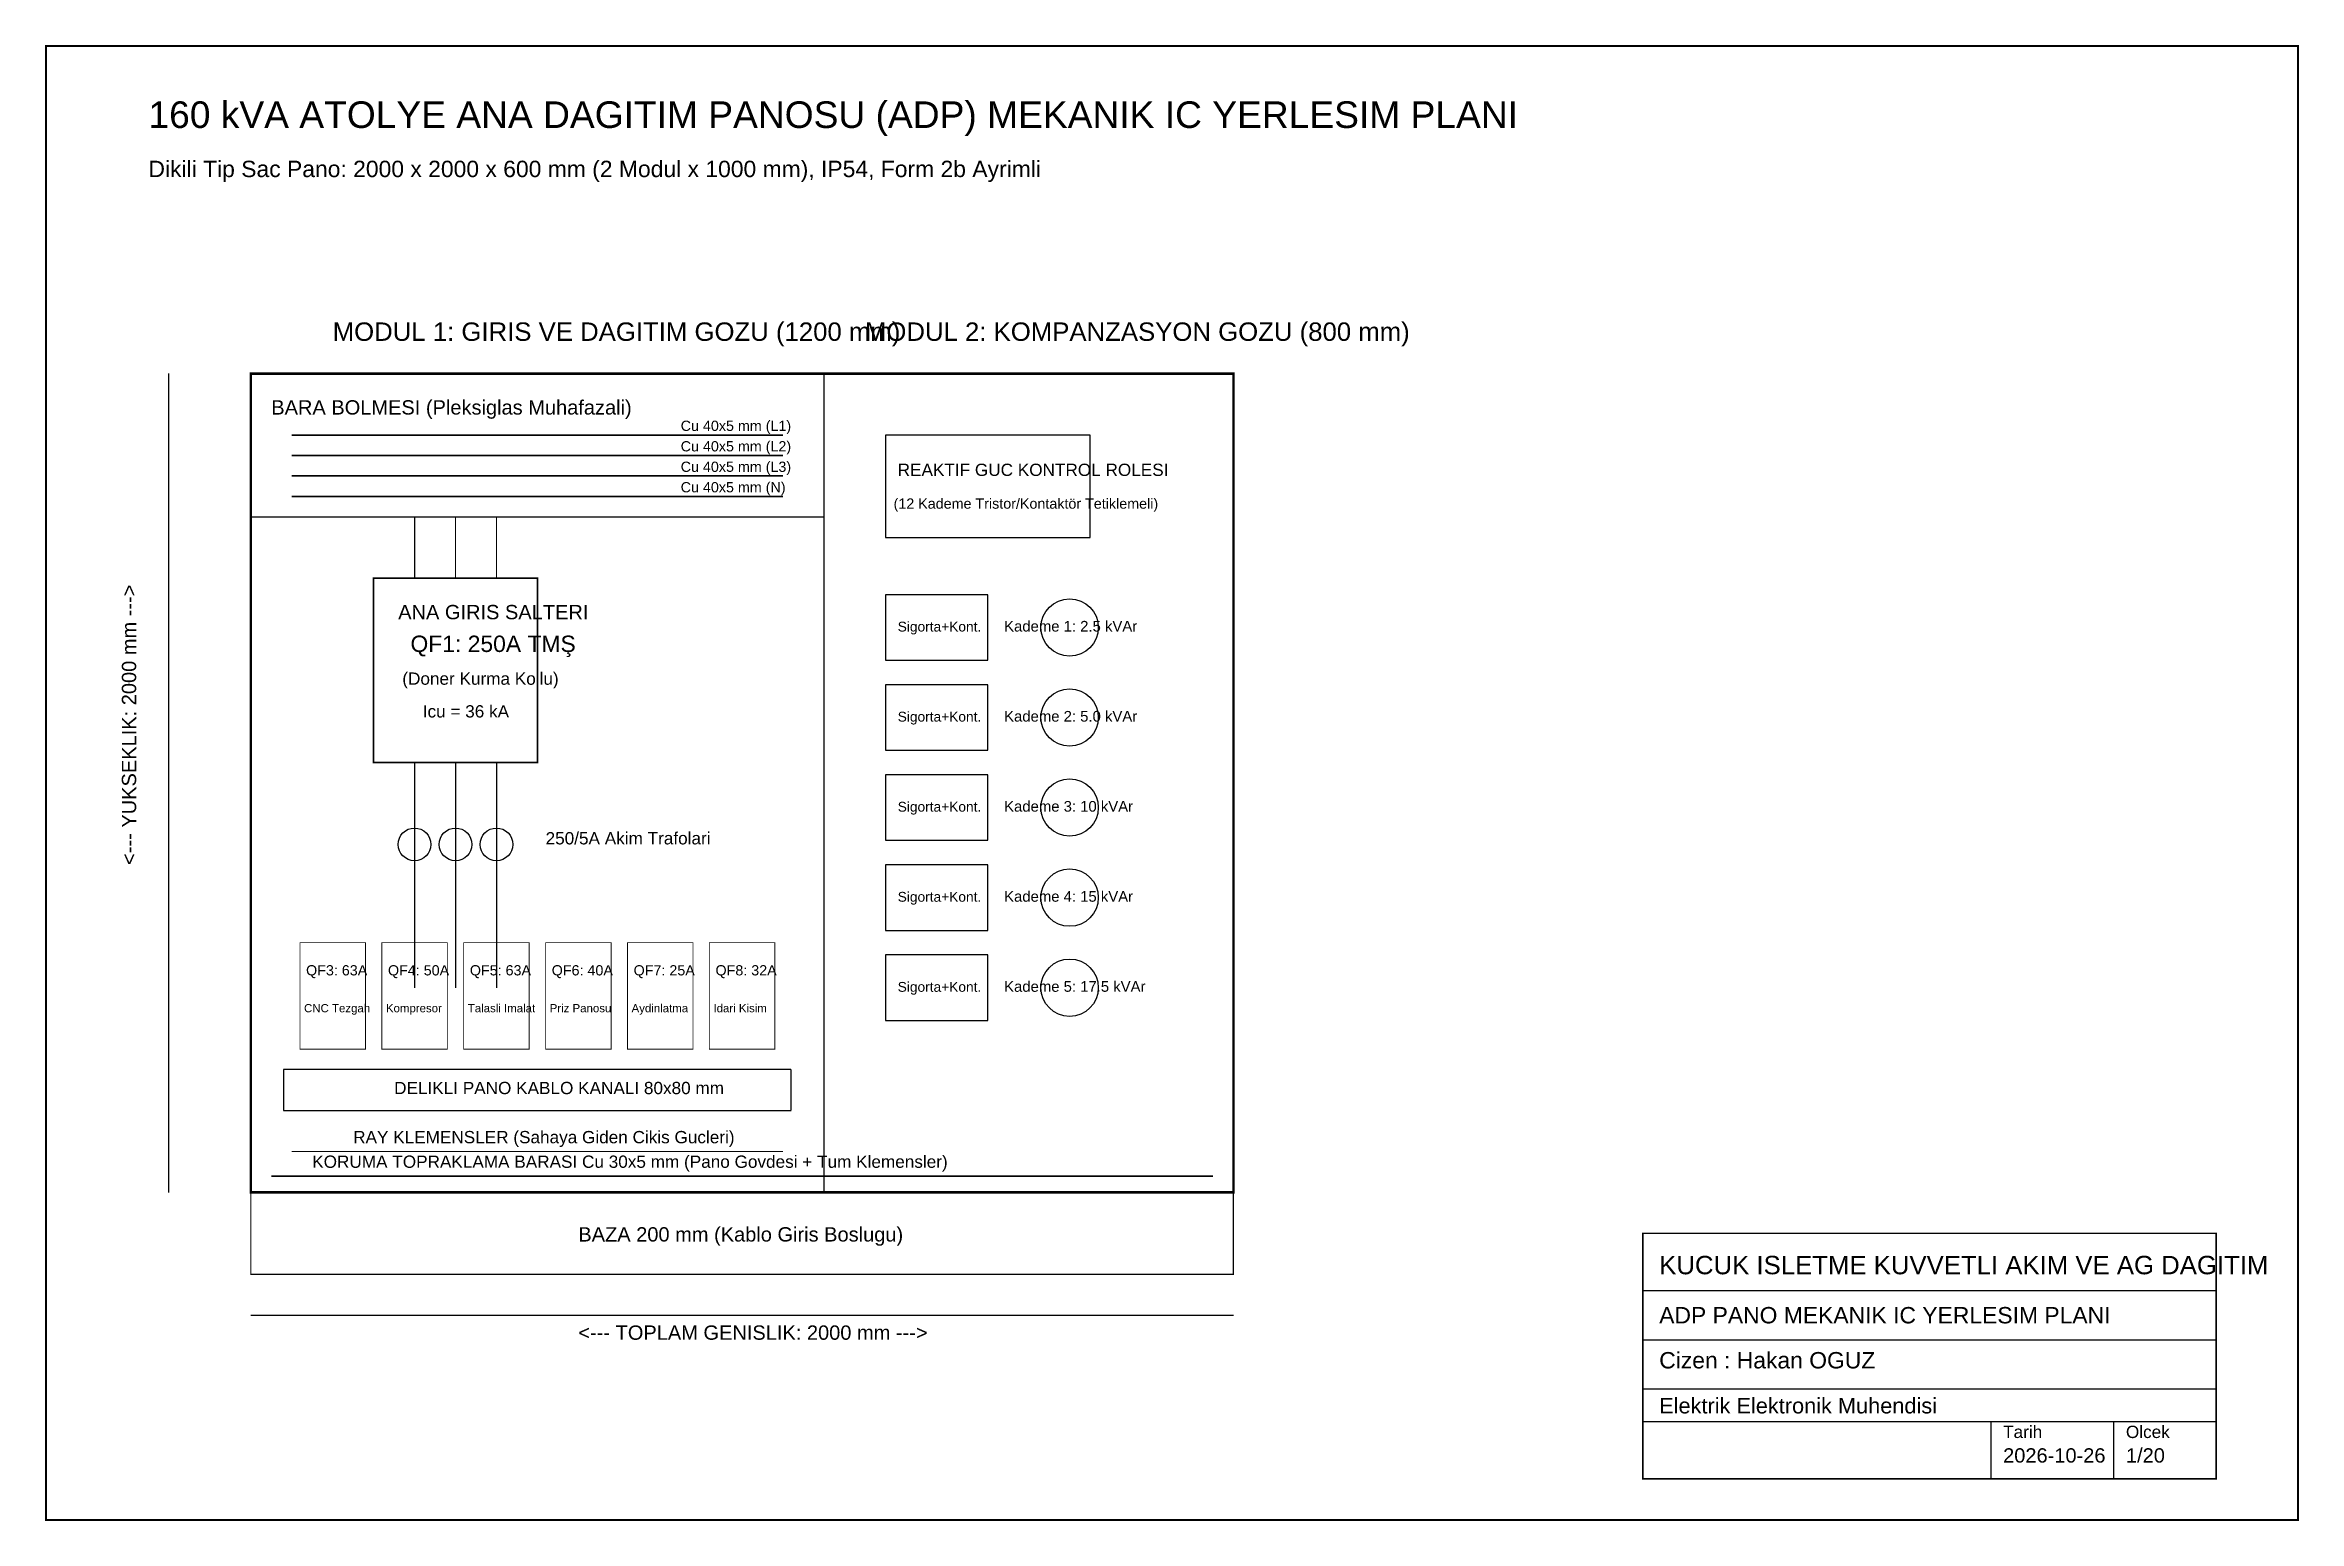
# Model space of a CAD drawing. Header units: millimetres. Extents: x -25 to 55025, y -25 to 36025.
import ezdxf

# ---------------------------------------------------------------- set-up
doc = ezdxf.new("R2010")
doc.units = ezdxf.units.MM
doc.linetypes.add('DASHDOT', pattern=[3.556, 2.54, -0.508, 0, -0.508])
doc.linetypes.add('DASHED', pattern=[1.524, 1.27, -0.254])
for name, color, linetype in [('ANTET', 7, 'Continuous'), ('BARA', 1, 'Continuous'), ('CERCEVE', 7, 'Continuous'), ('KANAL', 9, 'DASHED'), ('OLCU', 8, 'Continuous'), ('PANO_ELEMAN', 4, 'Continuous'), ('PANO_GOVDE', 8, 'Continuous'), ('TOPRAKLAMA', 2, 'DASHDOT'), ('YAZI', 7, 'Continuous')]:
    doc.layers.add(name, color=color, linetype=linetype)
doc.styles.add('ISLETME_STYLE', font='arial.ttf')

msp = doc.modelspace()

# ---------------------------------------------------------------- linework, layer by layer
at = {"layer": 'ANTET'}
for p, q in [((39000, 5600), (53000, 5600)), ((39000, 4400), (53000, 4400)), ((39000, 3200), (53000, 3200)), ((39000, 2400), (53000, 2400)), ((47500, 2400), (47500, 1000)), ((50500, 2400), (50500, 1000))]:
    msp.add_line(p, q, dxfattribs=at)
at = {"layer": 'ANTET', "const_width": 40}
msp.add_lwpolyline([(39000, 1000), (53000, 1000), (53000, 7000), (39000, 7000)], close=True, dxfattribs=at)
at = {"layer": 'BARA', "color": 1}
msp.add_line((9000, 18500), (9000, 13000), dxfattribs=at)
at = {"layer": 'BARA', "color": 2}
msp.add_line((10000, 18500), (10000, 13000), dxfattribs=at)
at = {"layer": 'BARA', "color": 3}
msp.add_line((11000, 18500), (11000, 13000), dxfattribs=at)
at = {"layer": 'BARA', "color": 1}
for points, const_width in [([(6000, 26500), (18000, 26500)], 40), ([(9000, 24500), (9000, 23000)], 30)]:
    msp.add_lwpolyline(points, dxfattribs=dict(at, const_width=const_width))
at = {"layer": 'BARA', "color": 2}
for points, const_width in [([(6000, 26000), (18000, 26000)], 40), ([(10000, 24500), (10000, 23000)], 30)]:
    msp.add_lwpolyline(points, dxfattribs=dict(at, const_width=const_width))
at = {"layer": 'BARA', "color": 3}
for points, const_width in [([(6000, 25500), (18000, 25500)], 40), ([(11000, 24500), (11000, 23000)], 30)]:
    msp.add_lwpolyline(points, dxfattribs=dict(at, const_width=const_width))
at = {"layer": 'BARA', "color": 5, "const_width": 40}
msp.add_lwpolyline([(6000, 25000), (18000, 25000)], dxfattribs=at)
at = {"layer": 'CERCEVE', "const_width": 50}
msp.add_lwpolyline([(0, 0), (55000, 0), (55000, 36000), (0, 36000)], close=True, dxfattribs=at)
at = {"layer": 'KANAL'}
msp.add_lwpolyline([(5800, 10000), (18200, 10000), (18200, 11000), (5800, 11000)], close=True, dxfattribs=at)
at = {"layer": 'OLCU'}
for p, q in [((3000, 8000), (3000, 28000)), ((5000, 5000), (29000, 5000))]:
    msp.add_line(p, q, dxfattribs=at)
at = {"layer": 'PANO_ELEMAN'}
for points in [[(20500, 24000), (25500, 24000), (25500, 26500), (20500, 26500)], [(20500, 21000), (23000, 21000), (23000, 22600), (20500, 22600)], [(20500, 18800), (23000, 18800), (23000, 20400), (20500, 20400)], [(20500, 16600), (23000, 16600), (23000, 18200), (20500, 18200)], [(20500, 14400), (23000, 14400), (23000, 16000), (20500, 16000)], [(20500, 12200), (23000, 12200), (23000, 13800), (20500, 13800)]]:
    msp.add_lwpolyline(points, close=True, dxfattribs=at)
for points, const_width in [([(8000, 18500), (12000, 18500), (12000, 23000), (8000, 23000)], 40), ([(6200, 11500), (7800, 11500), (7800, 14100), (6200, 14100)], 20), ([(8200, 11500), (9800, 11500), (9800, 14100), (8200, 14100)], 20), ([(10200, 11500), (11800, 11500), (11800, 14100), (10200, 14100)], 20), ([(12200, 11500), (13800, 11500), (13800, 14100), (12200, 14100)], 20), ([(14200, 11500), (15800, 11500), (15800, 14100), (14200, 14100)], 20), ([(16200, 11500), (17800, 11500), (17800, 14100), (16200, 14100)], 20)]:
    msp.add_lwpolyline(points, close=True, dxfattribs=dict(at, const_width=const_width))
at = {"layer": 'PANO_ELEMAN', "const_width": 20}
msp.add_lwpolyline([(6000, 9000), (18000, 9000)], dxfattribs=at)
at = {"layer": 'PANO_ELEMAN'}
for centre, radius in [((25000, 21800), 700), ((25000, 19600), 700), ((25000, 17400), 700), ((9000, 16500), 400), ((10000, 16500), 400), ((11000, 16500), 400), ((25000, 15200), 700), ((25000, 13000), 700)]:
    msp.add_circle(centre, radius, dxfattribs=at)
at = {"layer": 'PANO_GOVDE'}
msp.add_line((5000, 24500), (19000, 24500), dxfattribs=at)
for points, const_width in [([(5000, 8000), (29000, 8000), (29000, 28000), (5000, 28000)], 60), ([(5000, 6000), (29000, 6000), (29000, 8000), (5000, 8000)], 30)]:
    msp.add_lwpolyline(points, close=True, dxfattribs=dict(at, const_width=const_width))
at = {"layer": 'PANO_GOVDE', "const_width": 30}
msp.add_lwpolyline([(19000, 8000), (19000, 28000)], dxfattribs=at)
at = {"layer": 'TOPRAKLAMA', "const_width": 40}
msp.add_lwpolyline([(5500, 8400), (28500, 8400)], dxfattribs=at)

# ---------------------------------------------------------------- texts
at = {"layer": 'ANTET', "style": 'ISLETME_STYLE'}
for s, height, p in [('KUCUK ISLETME KUVVETLI AKIM VE AG DAGITIM', 450, (39400, 6000)), ('ADP PANO MEKANIK IC YERLESIM PLANI', 400, (39400, 4800)), ('Cizen : Hakan OGUZ', 400, (39400, 3700)), ('Elektrik Elektronik Muhendisi', 380, (39400, 2600)), ('Tarih', 300, (47800, 2000)), ('Olcek', 300, (50800, 2000)), ('2026-10-26', 350, (47800, 1400)), ('1/20', 350, (50800, 1400))]:
    msp.add_text(s, height=height, dxfattribs=at).set_placement(p)
at = {"layer": 'BARA', "color": 1, "style": 'ISLETME_STYLE'}
msp.add_text('Cu 40x5 mm (L1)', height=250, dxfattribs=at).set_placement((15500, 26600))
at = {"layer": 'BARA', "color": 2, "style": 'ISLETME_STYLE'}
msp.add_text('Cu 40x5 mm (L2)', height=250, dxfattribs=at).set_placement((15500, 26100))
at = {"layer": 'BARA', "color": 3, "style": 'ISLETME_STYLE'}
msp.add_text('Cu 40x5 mm (L3)', height=250, dxfattribs=at).set_placement((15500, 25600))
at = {"layer": 'BARA', "color": 5, "style": 'ISLETME_STYLE'}
msp.add_text('Cu 40x5 mm (N)', height=250, dxfattribs=at).set_placement((15500, 25100))
at = {"layer": 'KANAL', "style": 'ISLETME_STYLE'}
msp.add_text('DELIKLI PANO KABLO KANALI 80x80 mm', height=300, dxfattribs=at).set_placement((8500, 10400))
at = {"layer": 'OLCU', "style": 'ISLETME_STYLE'}
msp.add_text('<--- YUKSEKLIK: 2000 mm --->', height=350, rotation=90, dxfattribs=at).set_placement((2200, 16000))
msp.add_text('<--- TOPLAM GENISLIK: 2000 mm --->', height=350, dxfattribs=at).set_placement((13000, 4400))
at = {"layer": 'PANO_ELEMAN', "style": 'ISLETME_STYLE'}
for s, height, p in [('REAKTIF GUC KONTROL ROLESI', 300, (20800, 25500)), ('(12 Kademe Tristor/Kontaktör Tetiklemeli)', 250, (20700, 24700)), ('ANA GIRIS SALTERI', 350, (8600, 22000)), ('QF1: 250A TMŞ', 400, (8900, 21200)), ('Sigorta+Kont.', 240, (20800, 21700)), ('(Doner Kurma Kollu)', 300, (8700, 20400)), ('Icu = 36 kA', 300, (9200, 19600)), ('Sigorta+Kont.', 240, (20800, 19500)), ('Sigorta+Kont.', 240, (20800, 17300)), ('250/5A Akim Trafolari', 300, (12200, 16500)), ('Sigorta+Kont.', 240, (20800, 15100)), ('QF3: 63A', 250, (6350, 13300)), ('QF4: 50A', 250, (8350, 13300)), ('QF5: 63A', 250, (10350, 13300)), ('QF6: 40A', 250, (12350, 13300)), ('QF7: 25A', 250, (14350, 13300)), ('QF8: 32A', 250, (16350, 13300)), ('Sigorta+Kont.', 240, (20800, 12900)), ('CNC Tezgah', 200, (6300, 12400)), ('Kompresor', 200, (8300, 12400)), ('Talasli Imalat', 200, (10300, 12400)), ('Priz Panosu', 200, (12300, 12400)), ('Aydinlatma', 200, (14300, 12400)), ('Idari Kisim', 200, (16300, 12400)), ('RAY KLEMENSLER (Sahaya Giden Cikis Gucleri)', 300, (7500, 9200))]:
    msp.add_text(s, height=height, dxfattribs=at).set_placement(p)
at = {"layer": 'PANO_GOVDE', "style": 'ISLETME_STYLE'}
for s, p in [('BARA BOLMESI (Pleksiglas Muhafazali)', (5500, 27000)), ('BAZA 200 mm (Kablo Giris Boslugu)', (13000, 6800))]:
    msp.add_text(s, height=350, dxfattribs=at).set_placement(p)
at = {"layer": 'TOPRAKLAMA', "style": 'ISLETME_STYLE'}
msp.add_text('KORUMA TOPRAKLAMA BARASI Cu 30x5 mm (Pano Govdesi + Tum Klemensler)', height=300, dxfattribs=at).set_placement((6500, 8600))
at = {"layer": 'YAZI', "style": 'ISLETME_STYLE'}
for s, height, p in [('160 kVA ATOLYE ANA DAGITIM PANOSU (ADP) MEKANIK IC YERLESIM PLANI', 650, (2500, 34000)), ('Dikili Tip Sac Pano: 2000 x 2000 x 600 mm (2 Modul x 1000 mm), IP54, Form 2b Ayrimli', 400, (2500, 32800)), ('MODUL 1: GIRIS VE DAGITIM GOZU (1200 mm)', 450, (7000, 28800)), ('MODUL 2: KOMPANZASYON GOZU (800 mm)', 450, (20000, 28800)), ('Kademe 1: 2.5 kVAr', 260, (23400, 21700)), ('Kademe 2: 5.0 kVAr', 260, (23400, 19500)), ('Kademe 3: 10 kVAr', 260, (23400, 17300)), ('Kademe 4: 15 kVAr', 260, (23400, 15100)), ('Kademe 5: 17.5 kVAr', 260, (23400, 12900))]:
    msp.add_text(s, height=height, dxfattribs=at).set_placement(p)

doc.saveas('drawing.dxf')
